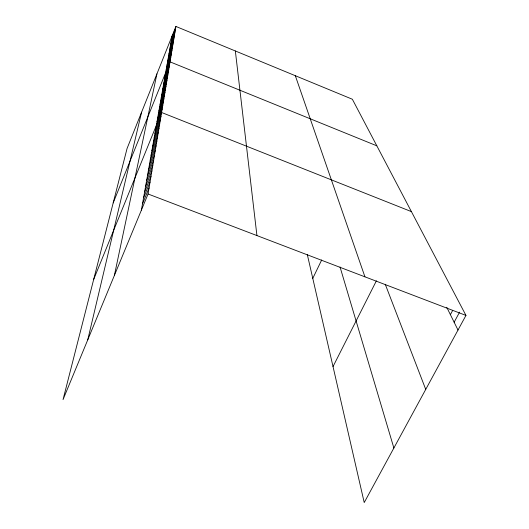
<?xml version="1.0" encoding="UTF-8"?>
<svg xmlns="http://www.w3.org/2000/svg" width="529" height="529" viewBox="0 0 529 529"><rect width="100%" height="100%" fill="white"/><g stroke="black" fill="none" stroke-linecap="round" stroke-linejoin="round"><path stroke-width="0.79" d="M175.912 26.45L127.066 148.49L63.044 399.587L148.06 193.991L175.912 26.45L352.354 99.24L465.956 315.416L364.223 502.55L307.309 254.548M141.388 210.125L172.189 35.747M114.37 275.47L156.928 73.875M87.754 339.83L141.593 112.201M171.865 37.605L175.615 28.235M171.528 39.503L175.311 30.054M171.184 41.434L175.006 31.899M170.841 43.398L174.696 33.783M170.483 45.401L174.372 35.701M170.126 47.438L174.048 37.658M169.763 49.514L173.717 39.649M169.386 51.63L173.38 41.679M169.002 53.786L173.036 43.748M168.619 55.988L172.685 45.858M168.222 58.23L172.328 48.007M167.819 60.518L171.965 50.202M167.402 62.845L171.594 52.437M166.985 65.226L171.211 54.718M166.556 67.652L170.827 57.046M166.119 70.132L170.431 59.42M113.193 202.905L170.027 61.847L376.833 145.825M165.213 75.244L169.617 64.326M164.75 77.875L169.194 66.852M164.274 80.573L168.764 69.438M163.785 83.324L168.328 72.076M163.289 86.134L167.878 74.781M162.787 89.011L167.422 77.538M162.264 91.947L166.952 80.355M161.735 94.949L166.47 83.245M161.193 98.024L165.98 86.194M160.637 101.171L165.478 89.209M160.069 104.392L164.969 92.304M159.487 107.685L164.44 95.465M158.892 111.057L163.904 98.711M158.277 114.515L163.349 102.031M157.655 118.053L162.787 105.43M157.014 121.683L162.205 108.914M93.666 279.464L161.609 112.492L411.41 211.613M155.658 129.34L160.981 116.274M154.944 133.381L160.333 120.156M154.217 137.527L159.672 124.136M153.463 141.785L158.991 128.236M152.689 146.169L158.29 132.448M151.896 150.672L157.576 136.78M151.076 155.301L156.835 141.23M150.229 160.069L156.068 145.812M149.363 164.975L155.288 150.534M148.47 170.027L154.481 155.394M147.551 175.238L153.648 160.406M146.606 180.601L152.788 165.57M145.627 186.135L151.902 170.9M144.622 191.848L150.99 176.395M143.577 197.747L150.044 182.069M142.506 203.83L149.072 187.934M312.778 278.386L321.692 259.951M333.019 366.584L376.403 280.813M450.391 314.649L452.692 310.371M454.14 322.227L459.602 312.117M148.06 193.991L465.956 315.416M446.754 307.296L458.002 330.05M385.257 284.271L425.733 389.41M295.321 75.713L364.937 276.832M340.048 267.006L393.874 448.01M235.345 50.969L256.929 235.577"/></g></svg>
